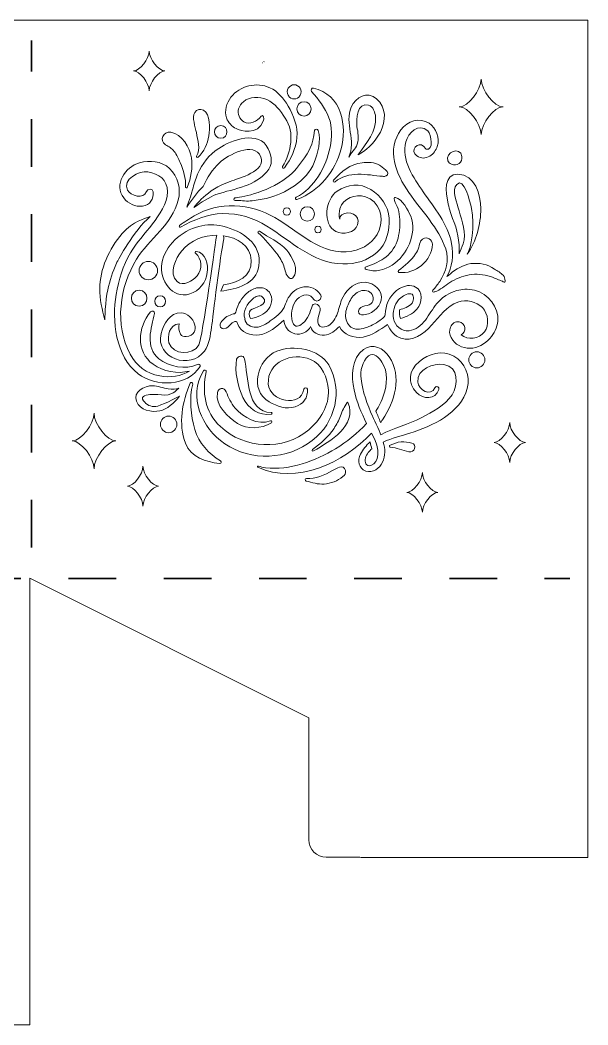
# Model space of a CAD drawing. Extents: x 8 to 992, y -716 to -281.
# Drawn here: x 746 to 991.9, y -715.9 to -280.8 of the extents above; entities that cross this region are included whole.
import ezdxf

# ---------------------------------------------------------------- set-up
doc = ezdxf.new("R2010")
doc.units = 0
doc.header["$MEASUREMENT"] = 0
doc.linetypes.add('AI-Linetype-5', pattern=[41.240002, 20.620001, -20.620001])
doc.linetypes.add('AI-Linetype-6', pattern=[41.240002, 20.620001, -20.620001])
doc.layers.add('Layer 1', color=7, linetype='Continuous')

# ---------------------------------------------------------------- blocks, each defined once
blk = doc.blocks.new('block 2')
at = {"layer": 'Layer 1', "lineweight": 0}
for points, knots in [([(515.8, -280.77), (515.8, -280.77), (265.8, -280.77), (265.8, -280.77), (265.8, -280.77), (259.49, -280.77), (259.49, -280.77), (259.49, -280.77), (27.61, -280.77), (27.61, -280.77), (27.61, -280.77), (27.61, -281.15), (27.61, -281.15), (27.61, -281.15), (26.25, -281.15), (26.25, -281.15), (26.25, -281.15), (25.25, -281.15), (25.25, -281.15), (25.25, -281.15), (7.84, -305.14), (7.84, -305.14), (7.84, -305.14), (7.84, -494.62), (7.84, -494.62), (7.84, -494.62), (25.25, -522.54), (25.25, -522.54), (25.25, -522.54), (25.39, -522.54), (25.39, -522.54), (25.39, -522.54), (26.25, -524.27), (26.25, -524.27), (26.25, -524.27), (34.93, -541.62), (34.93, -541.62), (34.93, -541.62), (85.83, -643.41), (85.83, -643.41), (85.83, -643.41), (85.83, -691.68), (85.83, -691.68), (85.83, -691.89), (85.84, -692.1), (85.84, -692.3), (85.7, -692.89), (85.62, -693.49), (85.62, -694.11), (85.62, -694.11), (85.62, -708.31), (85.62, -708.31), (85.62, -712.51), (89.02, -715.92), (93.22, -715.92), (93.22, -715.92), (107.42, -715.92), (107.42, -715.92), (107.84, -715.92), (108.24, -715.87), (108.64, -715.81), (109.09, -715.83), (109.54, -715.85), (110, -715.85), (110, -715.85), (182.51, -715.85), (182.51, -715.85), (182.92, -715.85), (183.32, -715.84), (183.72, -715.82), (184.1, -715.88), (184.48, -715.92), (184.87, -715.92), (184.87, -715.92), (199.07, -715.92), (199.07, -715.92), (203.27, -715.92), (206.68, -712.51), (206.68, -708.31), (206.68, -708.31), (206.68, -694.11), (206.68, -694.11), (206.68, -693.82), (206.66, -693.54), (206.62, -693.25), (206.66, -692.75), (206.68, -692.25), (206.68, -691.74), (206.68, -691.74), (206.68, -643.41), (206.68, -643.41), (206.68, -643.41), (257.56, -541.62), (257.56, -541.62), (257.56, -541.62), (259.49, -537.75), (259.49, -537.75), (259.49, -537.75), (267.12, -522.5), (267.12, -522.5), (267.12, -522.5), (267.12, -643.41), (267.12, -643.41), (267.12, -643.41), (363.81, -643.4), (363.82, -643.41), (364.09, -643.41), (364.36, -643.39), (364.62, -643.38), (365.11, -643.48), (365.62, -643.54), (366.14, -643.54), (366.14, -643.54), (380.34, -643.54), (380.34, -643.54), (384.54, -643.54), (387.94, -640.13), (387.94, -635.93), (387.94, -635.93), (387.94, -621.73), (387.94, -621.73), (387.94, -621.41), (387.92, -621.09), (387.88, -620.78), (387.91, -620.25), (387.93, -619.72), (387.93, -619.18), (387.93, -619.18), (387.93, -582.92), (387.93, -582.92), (387.93, -582.92), (508.47, -522.65), (508.47, -522.65), (508.47, -522.65), (508.47, -715.85), (508.47, -715.85), (508.47, -715.85), (544.73, -715.85), (544.73, -715.85), (545.63, -715.85), (546.52, -715.8), (547.4, -715.71), (547.4, -715.71), (561.18, -715.71), (561.18, -715.71), (565.38, -715.71), (568.79, -712.3), (568.79, -708.1), (568.79, -708.1), (568.79, -694.42), (568.79, -694.42), (568.89, -693.54), (568.94, -692.65), (568.95, -691.74), (568.95, -691.74), (568.95, -643.41), (568.95, -643.41), (568.95, -643.41), (689.8, -643.41), (689.8, -643.41), (689.8, -643.41), (689.8, -691.68), (689.8, -691.68), (689.8, -691.88), (689.81, -692.08), (689.81, -692.28), (689.7, -692.8), (689.63, -693.34), (689.63, -693.9), (689.63, -693.9), (689.63, -708.1), (689.63, -708.1), (689.63, -712.3), (693.04, -715.71), (697.24, -715.71), (697.24, -715.71), (711.33, -715.71), (711.33, -715.71), (712.2, -715.8), (713.07, -715.85), (713.96, -715.85), (713.96, -715.85), (750.26, -715.85), (750.26, -715.85), (750.26, -715.85), (750.26, -522.5), (750.26, -522.5), (750.26, -522.5), (871.08, -582.91), (871.08, -582.91), (871.08, -582.91), (871.09, -619.23), (871.08, -619.24), (871.08, -619.64), (871.09, -620.04), (871.11, -620.44), (871.06, -620.79), (871.03, -621.15), (871.03, -621.52), (871.03, -621.52), (871.03, -635.72), (871.03, -635.72), (871.03, -639.92), (874.43, -643.32), (878.63, -643.32), (878.63, -643.32), (892.83, -643.32), (892.83, -643.32), (892.94, -643.32), (893.04, -643.31), (893.14, -643.31), (893.84, -643.37), (894.54, -643.41), (895.25, -643.41), (895.25, -643.41), (991.93, -643.41), (991.93, -643.41), (991.93, -643.41), (991.93, -280.77), (991.93, -280.77), (991.93, -280.77), (515.8, -280.77), (515.8, -280.77)], [0, 0, 0, 0, 1, 1, 1, 2, 2, 2, 3, 3, 3, 4, 4, 4, 5, 5, 5, 6, 6, 6, 7, 7, 7, 8, 8, 8, 9, 9, 9, 10, 10, 10, 11, 11, 11, 12, 12, 12, 13, 13, 13, 14, 14, 14, 15, 15, 15, 16, 16, 16, 17, 17, 17, 18, 18, 18, 19, 19, 19, 20, 20, 20, 21, 21, 21, 22, 22, 22, 23, 23, 23, 24, 24, 24, 25, 25, 25, 26, 26, 26, 27, 27, 27, 28, 28, 28, 29, 29, 29, 30, 30, 30, 31, 31, 31, 32, 32, 32, 33, 33, 33, 34, 34, 34, 35, 35, 35, 36, 36, 36, 37, 37, 37, 38, 38, 38, 39, 39, 39, 40, 40, 40, 41, 41, 41, 42, 42, 42, 43, 43, 43, 44, 44, 44, 45, 45, 45, 46, 46, 46, 47, 47, 47, 48, 48, 48, 49, 49, 49, 50, 50, 50, 51, 51, 51, 52, 52, 52, 53, 53, 53, 54, 54, 54, 55, 55, 55, 56, 56, 56, 57, 57, 57, 58, 58, 58, 59, 59, 59, 60, 60, 60, 61, 61, 61, 62, 62, 62, 63, 63, 63, 64, 64, 64, 65, 65, 65, 66, 66, 66, 67, 67, 67, 68, 68, 68, 69, 69, 69, 70, 70, 70, 71, 71, 71, 72, 72, 72, 73, 73, 73, 74, 74, 74, 74]), ([(801.92, -294.18), (801.92, -297.63), (805.97, -302.79), (808.68, -302.79), (805.97, -302.79), (801.92, -307.95), (801.92, -311.39), (801.92, -307.95), (797.86, -302.79), (795.16, -302.79), (797.86, -302.79), (801.92, -297.63), (801.92, -294.18)], [0, 0, 0, 0, 1, 1, 1, 2, 2, 2, 3, 3, 3, 4, 4, 4, 4]), ([(851.01, -299.34), (851.05, -299.29), (851.16, -299.17), (851.01, -299.35), (851.01, -299.35), (851.01, -299.35), (851.01, -299.34)], [0, 0, 0, 0, 1, 1, 1, 2, 2, 2, 2]), ([(851.56, -298.79), (851.62, -298.75), (851.72, -298.68), (851.56, -298.79), (851.56, -298.79), (851.56, -298.79), (851.56, -298.79)], [0, 0, 0, 0, 1, 1, 1, 2, 2, 2, 2]), ([(837.34, -314.17), (841.2, -309.14), (848.39, -307.53), (854.16, -310.04), (857.63, -311.56), (860.14, -314.82), (862.07, -317.99), (864.51, -322.02), (866.29, -326.82), (865.91, -331.61), (865.53, -336.51), (863.32, -340.78), (860.51, -344.71), (860.16, -345.21), (859.34, -344.77), (859.67, -344.22), (863.31, -338.21), (865.12, -329.48), (860.83, -323.2), (858.66, -320.01), (856.5, -316.85), (852.85, -315.19), (849.59, -313.72), (845.46, -313.84), (842.71, -316.13), (841.75, -316.93), (840.97, -317.98), (840.64, -319.18), (840.07, -321.29), (841.06, -323.73), (842.95, -324.83), (845.29, -326.19), (848.78, -324.71), (850.4, -322.42), (851.35, -321.07), (851.71, -323.66), (851.48, -324.32), (849.02, -331.1), (841.34, -328.66), (839.62, -327.78), (837.69, -326.79), (836.12, -325.21), (835.42, -323.16), (834.39, -320.14), (835.39, -316.7), (837.34, -314.17)], [0, 0, 0, 0, 1, 1, 1, 2, 2, 2, 3, 3, 3, 4, 4, 4, 5, 5, 5, 6, 6, 6, 7, 7, 7, 8, 8, 8, 9, 9, 9, 10, 10, 10, 11, 11, 11, 12, 12, 12, 13, 13, 13, 14, 14, 14, 15, 15, 15, 15]), ([(864.71, -308.76), (866.78, -308.76), (868.69, -311.37), (867.29, -313.24), (867.22, -313.33), (867.16, -313.43), (867.13, -313.54), (866.27, -315.37), (863.16, -315.37), (862.3, -313.54), (862.26, -313.43), (862.21, -313.33), (862.14, -313.24), (860.74, -311.37), (862.65, -308.76), (864.71, -308.76)], [0, 0, 0, 0, 1, 1, 1, 2, 2, 2, 3, 3, 3, 4, 4, 4, 5, 5, 5, 5]), ([(945.7, -306.29), (945.7, -311.11), (951.38, -318.34), (955.17, -318.34), (951.38, -318.34), (945.7, -325.57), (945.7, -330.38), (945.7, -325.57), (940.03, -318.34), (936.24, -318.34), (940.03, -318.34), (945.7, -311.11), (945.7, -306.29)], [0, 0, 0, 0, 1, 1, 1, 2, 2, 2, 3, 3, 3, 4, 4, 4, 4]), ([(873.12, -310.22), (878.79, -311.71), (882.94, -315.34), (884.78, -321.04), (886.37, -326), (886.41, -331.46), (885.06, -336.49), (882.42, -346.42), (875.58, -354.73), (865.92, -358.48), (865.35, -358.71), (864.96, -357.77), (865.51, -357.5), (873.46, -353.66), (878.6, -344.22), (880.27, -335.83), (881.11, -331.63), (881.24, -327.14), (879.77, -323.05), (878.19, -318.68), (875.22, -315.19), (872.27, -311.68), (871.72, -311.04), (872.22, -309.99), (873.12, -310.22)], [0, 0, 0, 0, 1, 1, 1, 2, 2, 2, 3, 3, 3, 4, 4, 4, 5, 5, 5, 6, 6, 6, 7, 7, 7, 8, 8, 8, 8]), ([(889.43, -318.42), (891.32, -314.17), (896.36, -311.38), (900.41, -314.85), (904.68, -318.51), (904.54, -324.53), (902.04, -329.28), (899.36, -334.38), (895.36, -337.51), (892.36, -339.1), (892.42, -339.02), (892.48, -338.94), (892.53, -338.86), (895.83, -334.19), (900.56, -328.84), (899.97, -322.7), (899.8, -320.92), (898.92, -318.14), (896.95, -317.56), (891.95, -316.11), (891.54, -323.83), (891.92, -326.85), (892.26, -329.5), (892.96, -331.91), (892.03, -334.52), (891.24, -336.74), (889.33, -338.1), (888.35, -340.12), (891.73, -333.14), (886.33, -325.42), (889.43, -318.42)], [0, 0, 0, 0, 1, 1, 1, 2, 2, 2, 3, 3, 3, 4, 4, 4, 5, 5, 5, 6, 6, 6, 7, 7, 7, 8, 8, 8, 9, 9, 9, 10, 10, 10, 10]), ([(872.1, -319.24), (872.1, -320.94), (870.68, -322.36), (868.98, -322.36), (867.27, -322.36), (865.85, -320.94), (865.85, -319.24), (865.85, -317.53), (867.27, -316.11), (868.98, -316.11), (870.68, -316.11), (872.1, -317.53), (872.1, -319.24)], [0, 0, 0, 0, 1, 1, 1, 2, 2, 2, 3, 3, 3, 4, 4, 4, 4]), ([(821.72, -320.73), (822.6, -319.46), (823.99, -319.11), (825.38, -319.77), (828.59, -321.32), (828.15, -327.98), (827.73, -330.88), (827.23, -334.31), (825.58, -337.7), (823.1, -340.16), (822.75, -340.5), (822.13, -340.05), (822.41, -339.63), (824.3, -336.78), (822.84, -332.64), (822.34, -329.52), (821.95, -327.11), (820.24, -322.89), (821.72, -320.73)], [0, 0, 0, 0, 1, 1, 1, 2, 2, 2, 3, 3, 3, 4, 4, 4, 5, 5, 5, 6, 6, 6, 6]), ([(910.95, -328.29), (913.72, -324.6), (919.03, -322.69), (923.15, -325.46), (926.22, -327.53), (928.01, -331.87), (926.71, -335.49), (926.14, -337.09), (925.02, -338.79), (923.51, -339.65), (921.4, -340.84), (919.85, -340.87), (917.84, -339.62), (914.54, -337.56), (918.37, -332.88), (920.84, -335.49), (921.23, -335.9), (921.54, -336.25), (921.79, -336.62), (925.21, -337.56), (924.26, -330.28), (922.54, -328.71), (918.55, -325.08), (914.12, -329.64), (913.04, -333.55), (910.93, -341.22), (916.51, -349.19), (920.63, -355.17), (925.25, -361.89), (931.35, -369.23), (932.86, -377.48), (933.83, -382.8), (933.15, -387.63), (930.85, -391.87), (931.32, -391.49), (931.78, -391.12), (932.21, -390.77), (934.76, -388.69), (937.84, -386.65), (941.19, -386.25), (944.95, -385.8), (948.31, -386.42), (951.47, -388.6), (952.68, -389.44), (954.25, -390.21), (955.26, -391.3), (956.02, -392.11), (955.79, -392.76), (956.14, -393.65), (956.36, -394.22), (955.67, -394.57), (955.27, -394.17), (954.89, -393.79), (953.81, -393.5), (953.22, -393.25), (952.07, -392.75), (950.9, -392.13), (949.69, -391.81), (946.72, -391.04), (943.5, -390.48), (940.45, -391.11), (937.45, -391.73), (934.68, -392.83), (932.08, -394.46), (930.04, -395.75), (927.89, -397.71), (925.63, -398.49), (925.55, -398.52), (925.46, -398.52), (925.37, -398.49), (924.93, -398.75), (924.39, -398.23), (924.78, -397.8), (925.86, -396.57), (926.87, -395.3), (927.77, -393.93), (930.48, -389.78), (932.05, -384.79), (930.35, -379.9), (928.77, -375.32), (926.2, -371.23), (923.35, -367.33), (917.74, -359.67), (910.12, -351.65), (908.13, -342.05), (907.14, -337.27), (907.97, -332.26), (910.95, -328.29)], [0, 0, 0, 0, 1, 1, 1, 2, 2, 2, 3, 3, 3, 4, 4, 4, 5, 5, 5, 6, 6, 6, 7, 7, 7, 8, 8, 8, 9, 9, 9, 10, 10, 10, 11, 11, 11, 12, 12, 12, 13, 13, 13, 14, 14, 14, 15, 15, 15, 16, 16, 16, 17, 17, 17, 18, 18, 18, 19, 19, 19, 20, 20, 20, 21, 21, 21, 22, 22, 22, 23, 23, 23, 24, 24, 24, 25, 25, 25, 26, 26, 26, 27, 27, 27, 28, 28, 28, 29, 29, 29, 29]), ([(811.32, -329.34), (816.15, -330.14), (819.59, -335.98), (820.22, -340.43), (820.82, -344.65), (820.07, -349.31), (818.34, -353.2), (818.17, -353.56), (817.56, -353.38), (817.59, -352.99), (817.91, -349.2), (816.76, -345.88), (815.34, -342.44), (814.65, -340.77), (813.81, -339.08), (812.73, -337.62), (811.71, -336.25), (810.43, -335.66), (809.03, -334.78), (806.04, -332.89), (808.07, -328.8), (811.32, -329.34)], [0, 0, 0, 0, 1, 1, 1, 2, 2, 2, 3, 3, 3, 4, 4, 4, 5, 5, 5, 6, 6, 6, 7, 7, 7, 7]), ([(822.88, -347.56), (824.91, -342.81), (827.8, -339.23), (832.06, -336.31), (837.57, -332.54), (849.52, -328.35), (853.48, -336.49), (855.16, -339.93), (855.56, -343.43), (852.89, -346.53), (850.42, -349.4), (846.96, -351.26), (843.46, -352.58), (839.35, -354.13), (834.99, -354.9), (830.85, -356.35), (828.33, -357.24), (824.19, -359.93), (821.23, -362), (821.68, -361.49), (826.6, -354.21), (836.95, -350.62), (840.69, -349.33), (852.77, -346.09), (850.29, -340.07), (847.34, -332.92), (835.99, -339.22), (832.38, -342.57), (829.19, -345.52), (827.12, -348.89), (825.33, -352.82), (825.32, -352.84), (825.31, -352.86), (825.3, -352.88), (822.48, -355.39), (820.38, -358.69), (818.16, -361.8), (819.15, -359.11), (820.52, -355.01), (820.72, -354.21), (821.27, -351.95), (821.96, -349.69), (822.88, -347.56)], [0, 0, 0, 0, 1, 1, 1, 2, 2, 2, 3, 3, 3, 4, 4, 4, 5, 5, 5, 6, 6, 6, 7, 7, 7, 8, 8, 8, 9, 9, 9, 10, 10, 10, 11, 11, 11, 12, 12, 12, 13, 13, 13, 14, 14, 14, 14]), ([(832.91, -326.43), (836.47, -326.43), (836.47, -331.95), (832.91, -331.95), (829.35, -331.95), (829.35, -326.43), (832.91, -326.43)], [0, 0, 0, 0, 1, 1, 1, 2, 2, 2, 2]), ([(852.61, -358.01), (850.35, -358.55), (848, -358.88), (845.69, -359.08), (843.49, -359.27), (841.31, -358.85), (839.1, -358.84), (838.52, -358.84), (838.43, -357.88), (839.02, -357.81), (841.12, -357.59), (852.1, -355.95), (861.57, -348.96), (864.81, -346.57), (866.91, -343.64), (869.22, -340.41), (870.57, -338.53), (873.01, -334.67), (873.51, -328.57), (873.59, -327.69), (874.88, -327.9), (875.12, -328.65), (876.45, -332.86), (874.89, -338.43), (873.44, -342.44), (871.96, -346.52), (868.22, -350.05), (864.79, -352.53), (861.13, -355.17), (856.98, -356.95), (852.61, -358.01)], [0, 0, 0, 0, 1, 1, 1, 2, 2, 2, 3, 3, 3, 4, 4, 4, 5, 5, 5, 6, 6, 6, 7, 7, 7, 8, 8, 8, 9, 9, 9, 10, 10, 10, 10]), ([(937.38, -339.86), (937.77, -342.34), (935.11, -344.33), (932.84, -343.21), (932.03, -342.81), (931.55, -342.29), (931.33, -341.71), (929.94, -338.09), (936.63, -335.13), (937.38, -339.86)], [0, 0, 0, 0, 1, 1, 1, 2, 2, 2, 3, 3, 3, 3]), ([(797.68, -342.58), (802.16, -341.38), (807.22, -341.73), (810.76, -345.07), (814.43, -348.54), (815.72, -353.91), (814.52, -358.74), (811.89, -369.31), (801.88, -375.53), (796.4, -384.37), (789.06, -396.19), (786.82, -412.86), (793.63, -425.38), (796.51, -430.66), (800.6, -433.76), (806.55, -434.9), (811.18, -435.78), (815.55, -434.93), (819.42, -432.74), (814.11, -434.2), (808.04, -433), (803.59, -429.8), (795.94, -424.32), (797.01, -413.76), (802.47, -407.15), (803.01, -406.49), (804.43, -406.79), (804.2, -407.81), (802.79, -414.02), (799.95, -422.6), (806.06, -427.42), (810.49, -430.92), (817.63, -432.43), (822.87, -429.88), (823.16, -429.74), (823.39, -429.81), (823.55, -429.96), (823.88, -430.01), (824.16, -430.36), (823.93, -430.72), (818.35, -439.56), (804.98, -439.83), (797.11, -433.9), (787.3, -426.5), (785.67, -410.76), (787.66, -399.55), (788.75, -393.42), (790.49, -386.93), (793.77, -381.57), (796.52, -377.07), (800.18, -373.21), (803.32, -369), (806.22, -365.11), (809.89, -360.21), (809.84, -355.1), (809.79, -349.74), (806.03, -347.32), (801.27, -346.48), (797.58, -345.83), (790.18, -349.76), (792.5, -354.42), (793.79, -357.01), (799.55, -358.4), (800.73, -355.05), (801.2, -353.74), (803.44, -353.54), (803.65, -355.15), (804.04, -358.08), (802.17, -360.96), (799.07, -361.34), (795.92, -361.73), (792.85, -360.29), (790.91, -357.8), (786.42, -352.05), (791.51, -344.23), (797.68, -342.58)], [0, 0, 0, 0, 1, 1, 1, 2, 2, 2, 3, 3, 3, 4, 4, 4, 5, 5, 5, 6, 6, 6, 7, 7, 7, 8, 8, 8, 9, 9, 9, 10, 10, 10, 11, 11, 11, 12, 12, 12, 13, 13, 13, 14, 14, 14, 15, 15, 15, 16, 16, 16, 17, 17, 17, 18, 18, 18, 19, 19, 19, 20, 20, 20, 21, 21, 21, 22, 22, 22, 23, 23, 23, 24, 24, 24, 25, 25, 25, 25]), ([(904.55, -348.26), (904.09, -348.5), (903.54, -348.46), (903.03, -348.42), (896.49, -347.83), (887.9, -345.9), (882.48, -350.86), (882, -351.3), (881.34, -350.63), (881.77, -350.15), (885.09, -346.41), (888.94, -343.04), (894.17, -342.56), (896.49, -342.35), (899.66, -342.21), (901.67, -343.64), (902.48, -344.22), (906.98, -346.96), (904.55, -348.26)], [0, 0, 0, 0, 1, 1, 1, 2, 2, 2, 3, 3, 3, 4, 4, 4, 5, 5, 5, 6, 6, 6, 6]), ([(935.58, -347.49), (943.1, -347.65), (945.46, -356.4), (945.53, -362.45), (945.6, -369.02), (943.56, -376.77), (939.66, -382.12), (941.32, -379.84), (943.16, -369.89), (941.52, -362.3), (940.92, -359.51), (938.32, -348.57), (935.15, -351.92), (932.72, -354.51), (935.29, -360.11), (936.16, -363.34), (937.38, -367.84), (939.45, -372.98), (937.92, -377.65), (937.44, -379.12), (936.68, -380.48), (936.24, -381.96), (936.4, -376.71), (935.37, -371.49), (933.33, -366.66), (932.37, -364.39), (931.77, -361.93), (931.25, -359.54), (930.38, -355.53), (929.25, -347.35), (935.58, -347.49)], [0, 0, 0, 0, 1, 1, 1, 2, 2, 2, 3, 3, 3, 4, 4, 4, 5, 5, 5, 6, 6, 6, 7, 7, 7, 8, 8, 8, 9, 9, 9, 10, 10, 10, 10]), ([(900.7, -381.29), (896.6, -384.93), (891.18, -386.56), (885.74, -386.39), (872.7, -386), (863.31, -376.39), (852.83, -369.98), (847.05, -366.44), (840.64, -364.43), (833.82, -364.58), (827.14, -364.73), (821.28, -367.27), (815.5, -370.44), (815.08, -370.67), (814.66, -370), (815.05, -369.72), (817.1, -368.27), (819.19, -366.86), (821.35, -365.58), (832.06, -359.21), (845.74, -360.1), (856.38, -366.29), (866.49, -372.18), (876.8, -383.18), (889.62, -380.87), (894.85, -379.92), (899.44, -376.81), (901.47, -371.75), (903.65, -366.31), (901.75, -359.02), (895.57, -357.27), (891.21, -356.03), (885.85, -357.8), (884.54, -362.44), (884.21, -363.61), (883.79, -365.79), (884.53, -366.98), (884.44, -366.34), (884.66, -365.66), (885.33, -365.15), (888.37, -362.85), (893.69, -365.09), (892.18, -369.39), (890.95, -372.85), (885.84, -373.91), (882.79, -372.34), (876.77, -369.23), (878.23, -358.31), (883.29, -354.89), (887.79, -351.84), (893.15, -351.19), (897.92, -354.14), (902.22, -356.8), (905.55, -361.39), (905.79, -366.57), (906.04, -371.94), (904.88, -377.58), (900.7, -381.29)], [0, 0, 0, 0, 1, 1, 1, 2, 2, 2, 3, 3, 3, 4, 4, 4, 5, 5, 5, 6, 6, 6, 7, 7, 7, 8, 8, 8, 9, 9, 9, 10, 10, 10, 11, 11, 11, 12, 12, 12, 13, 13, 13, 14, 14, 14, 15, 15, 15, 16, 16, 16, 17, 17, 17, 18, 18, 18, 19, 19, 19, 19]), ([(910.33, -365.94), (910.22, -364.5), (910, -362.75), (909.35, -361.46), (908.81, -360.39), (908.01, -359.19), (907.98, -357.97), (907.97, -357.68), (908.26, -357.48), (908.53, -357.55), (911.59, -358.34), (914.09, -363.04), (915.21, -365.71), (916.75, -369.34), (916.07, -374.15), (914.59, -377.71), (911.64, -384.85), (903.94, -391.33), (895.82, -388.75), (895.25, -388.57), (895.24, -387.77), (895.82, -387.59), (902.44, -385.55), (907.77, -382.24), (909.69, -375.2), (910.51, -372.21), (910.56, -369.02), (910.33, -365.94)], [0, 0, 0, 0, 1, 1, 1, 2, 2, 2, 3, 3, 3, 4, 4, 4, 5, 5, 5, 6, 6, 6, 7, 7, 7, 8, 8, 8, 9, 9, 9, 9]), ([(861.52, -365.29), (859.4, -365.29), (859.4, -362.02), (861.52, -362.02), (863.63, -362.02), (863.63, -365.29), (861.52, -365.29)], [0, 0, 0, 0, 1, 1, 1, 2, 2, 2, 2]), ([(867.28, -364.72), (867.28, -363.02), (868.7, -361.59), (870.4, -361.59), (872.1, -361.59), (873.52, -363.02), (873.52, -364.72), (873.52, -366.42), (872.1, -367.84), (870.4, -367.84), (868.7, -367.84), (867.28, -366.42), (867.28, -364.72)], [0, 0, 0, 0, 1, 1, 1, 2, 2, 2, 3, 3, 3, 4, 4, 4, 4]), ([(790.23, -373.25), (795.25, -367.56), (799.51, -367.03), (802.32, -365.81), (795.07, -372.18), (788.53, -384.39), (787.74, -386.06), (786, -389.74), (784.9, -393.64), (783.94, -397.58), (782.85, -402.03), (782.73, -410.98), (782.64, -410.63), (781.55, -406.32), (780.5, -401.56), (780.49, -397.12), (780.48, -388.89), (784.6, -379.62), (790.23, -373.25)], [0, 0, 0, 0, 1, 1, 1, 2, 2, 2, 3, 3, 3, 4, 4, 4, 5, 5, 5, 6, 6, 6, 6]), ([(834.07, -374.18), (834.05, -374.17), (834.03, -374.17), (834.01, -374.17), (834.26, -374.53), (834.37, -374.99), (834.24, -375.53), (832.7, -382.14), (829.54, -409.55), (828.93, -413.69), (828.41, -417.29), (828.03, -421.06), (825.85, -424.1), (819.88, -432.42), (804.47, -427.41), (807.06, -416.52), (808, -412.55), (811.03, -407.4), (815.7, -407.56), (821.31, -407.75), (825.07, -417.14), (817.93, -417.84), (816.94, -417.93), (816.03, -417.66), (815.53, -416.73), (814.74, -415.24), (814.53, -413.88), (814.96, -412.32), (810.53, -412.4), (809.71, -417.97), (810.49, -420.48), (812.16, -425.84), (820.82, -426.1), (823.43, -421.45), (824.81, -418.99), (831.03, -374.15), (831.15, -373.98), (825.9, -373.9), (819.74, -376.07), (816, -380.67), (813.44, -383.82), (810.2, -390.48), (814, -393.98), (816.58, -396.36), (820.91, -393.66), (822.67, -391.49), (824.99, -388.63), (824.91, -384.17), (821.93, -381.75), (821.64, -381.51), (821.85, -380.93), (822.24, -380.96), (826.45, -381.35), (827.52, -386.7), (827.07, -390.13), (826.53, -394.29), (823.57, -398.09), (819.53, -399.35), (811.62, -401.82), (806.37, -393.18), (807.4, -386.2), (808.55, -378.39), (816.02, -372.05), (823.37, -370.16), (826.82, -369.27), (830.38, -369.11), (833.84, -370.01), (842.2, -372.16), (850.8, -377.36), (849.44, -387.25), (848.37, -395), (839.91, -397.32), (832.9, -398.17), (832.9, -398.17), (834.16, -395.43), (834.16, -395.43), (840.19, -394.62), (846.33, -391.91), (846.11, -384.87), (845.91, -378.33), (839.94, -374.97), (834.07, -374.18)], [0, 0, 0, 0, 1, 1, 1, 2, 2, 2, 3, 3, 3, 4, 4, 4, 5, 5, 5, 6, 6, 6, 7, 7, 7, 8, 8, 8, 9, 9, 9, 10, 10, 10, 11, 11, 11, 12, 12, 12, 13, 13, 13, 14, 14, 14, 15, 15, 15, 16, 16, 16, 17, 17, 17, 18, 18, 18, 19, 19, 19, 20, 20, 20, 21, 21, 21, 22, 22, 22, 23, 23, 23, 24, 24, 24, 25, 25, 25, 26, 26, 26, 27, 27, 27, 27]), ([(849.15, -372.87), (848.74, -372.48), (849.26, -371.87), (849.71, -372.2), (853.65, -375.05), (858.19, -376.67), (861.46, -380.42), (863.72, -383.01), (867.25, -389.32), (864.07, -392.38), (863.66, -392.78), (863.12, -392.87), (862.64, -392.5), (861, -391.26), (860.83, -389.05), (860.17, -387.23), (859.47, -385.29), (858.43, -383.48), (857.17, -381.84), (854.74, -378.68), (852.06, -375.6), (849.15, -372.87)], [0, 0, 0, 0, 1, 1, 1, 2, 2, 2, 3, 3, 3, 4, 4, 4, 5, 5, 5, 6, 6, 6, 7, 7, 7, 7]), ([(875.02, -370.06), (876.84, -370.06), (876.84, -372.88), (875.02, -372.88), (873.2, -372.88), (873.2, -370.06), (875.02, -370.06)], [0, 0, 0, 0, 1, 1, 1, 2, 2, 2, 2]), ([(909.88, -389.28), (912.52, -387.08), (915.42, -385.01), (917.3, -382.04), (917.88, -381.13), (918.46, -380.21), (918.73, -379.15), (918.96, -378.28), (919.03, -377.27), (919.49, -376.48), (920.28, -375.12), (921.93, -374.73), (923.24, -375.5), (924.05, -375.97), (924.64, -376.91), (924.6, -377.87), (924.33, -385.02), (917.18, -391.02), (910.08, -390.01), (909.76, -389.97), (909.65, -389.48), (909.88, -389.28)], [0, 0, 0, 0, 1, 1, 1, 2, 2, 2, 3, 3, 3, 4, 4, 4, 5, 5, 5, 6, 6, 6, 7, 7, 7, 7]), ([(797.56, -389.25), (797.56, -387.07), (799.38, -385.25), (801.56, -385.25), (803.73, -385.25), (805.55, -387.07), (805.55, -389.25), (805.55, -391.42), (803.73, -393.24), (801.56, -393.24), (799.38, -393.24), (797.56, -391.42), (797.56, -389.25)], [0, 0, 0, 0, 1, 1, 1, 2, 2, 2, 3, 3, 3, 4, 4, 4, 4]), ([(940.89, -422.89), (937.59, -422.98), (934.2, -421.25), (932.72, -418.3), (932.01, -416.89), (931.76, -415.17), (932.37, -413.71), (932.98, -412.25), (934.57, -411.16), (936.14, -411.43), (937.37, -411.64), (938.41, -412.7), (938.6, -413.94), (938.78, -415.18), (938.1, -416.5), (936.98, -417.06), (939.83, -419.6), (944.8, -418.87), (947.08, -415.81), (949.36, -412.75), (948.85, -408.08), (946.23, -405.3), (943.61, -402.53), (939.27, -401.69), (935.66, -402.91), (930.8, -404.54), (927.69, -409.11), (924.26, -412.91), (920.83, -416.72), (915.76, -420.17), (910.91, -418.53), (908.2, -417.61), (906.18, -415.2), (905.16, -412.53), (901.91, -414.89), (898.5, -417.33), (894.54, -418.03), (890.58, -418.73), (885.9, -417.13), (884.39, -413.4), (882.57, -415.22), (880.38, -416.87), (877.83, -417.18), (875.28, -417.5), (872.37, -416.03), (871.85, -413.51), (870.57, -415.9), (867.59, -417.23), (864.96, -416.59), (862.32, -415.95), (860.29, -413.39), (860.26, -410.68), (857.2, -413.55), (853.8, -416.39), (849.68, -417.1), (846, -417.73), (841.37, -416), (840.17, -412.19), (840.1, -411.94), (840.03, -411.68), (839.85, -411.51), (839.55, -411.22), (839.06, -411.26), (838.68, -411.41), (837.57, -411.85), (836.89, -412.94), (835.98, -413.71), (835.07, -414.47), (833.48, -414.79), (832.84, -413.79), (832.33, -412.99), (832.8, -411.92), (833.4, -411.18), (834.64, -409.63), (836.41, -408.5), (838.34, -408.04), (838.64, -407.96), (838.96, -407.9), (839.19, -407.69), (839.45, -407.45), (839.54, -407.07), (839.62, -406.72), (840.28, -403.82), (841.87, -401.14), (844.09, -399.15), (845.34, -398.04), (846.82, -397.12), (848.46, -396.79), (850.1, -396.45), (851.92, -396.75), (853.21, -397.82), (855.54, -399.73), (855.43, -403.59), (853.6, -405.98), (851.77, -408.38), (848.73, -409.53), (845.75, -410.03), (845.2, -408.82), (844.76, -407.14), (845.84, -406.36), (847.12, -405.43), (854.67, -403.89), (850.96, -400.69), (849.79, -399.68), (847.96, -400.44), (846.78, -401.44), (844.28, -403.56), (842.19, -406.87), (843.42, -410.23), (843.39, -410.23), (843.37, -410.24), (843.34, -410.24), (843.52, -412.49), (846.04, -413.95), (848.29, -413.8), (850.54, -413.65), (852.53, -412.35), (854.38, -411.06), (856.68, -409.45), (859.03, -407.7), (860.32, -405.2), (860.86, -404.16), (861.19, -403.02), (861.69, -401.95), (862.87, -399.4), (865.08, -397.27), (867.8, -396.53), (870.51, -395.79), (873.67, -396.61), (875.44, -398.8), (876.08, -399.6), (876.54, -400.13), (876.27, -401.12), (876, -402.11), (874.75, -402.83), (873.88, -402.27), (873.34, -401.93), (873.13, -401.78), (872.77, -401.25), (870.76, -398.19), (866.92, -400.29), (865.35, -402.52), (863.61, -404.98), (863.16, -408.26), (863.87, -411.09), (864.1, -412.01), (864.57, -413), (865.48, -413.27), (866.24, -413.49), (867.04, -413.11), (867.69, -412.65), (870.02, -411), (871.41, -408.3), (872.16, -405.54), (872.33, -404.94), (872.49, -404.3), (872.97, -403.91), (874.03, -403.05), (875.7, -404.22), (875.92, -405.56), (876.13, -406.9), (875.5, -408.22), (875.12, -409.53), (874.75, -410.84), (874.74, -412.49), (875.83, -413.3), (876.6, -413.87), (877.69, -413.82), (878.6, -413.49), (880.77, -412.72), (882.24, -410.66), (883.12, -408.53), (884, -406.4), (884.42, -404.1), (885.28, -401.96), (886.79, -398.25), (889.93, -394.98), (893.89, -394.38), (897.85, -393.78), (902.3, -396.67), (902.48, -400.67), (902.64, -404.42), (899.16, -407.54), (895.49, -408.34), (894.49, -408.55), (893.22, -408.53), (892.71, -407.64), (892.09, -406.55), (893.23, -405.24), (894.41, -404.83), (895.6, -404.42), (896.96, -404.4), (897.94, -403.62), (899.47, -402.39), (899.1, -399.69), (897.5, -398.56), (895.9, -397.42), (893.6, -397.69), (891.96, -398.76), (890.32, -399.84), (889.23, -401.57), (888.39, -403.34), (887.53, -405.15), (886.87, -407.12), (886.97, -409.12), (887.08, -411.13), (888.09, -413.17), (889.88, -414.08), (891.8, -415.07), (894.14, -414.59), (896.16, -413.83), (898.46, -412.96), (900.63, -411.75), (902.59, -410.25), (903.11, -409.86), (903.62, -409.42), (903.91, -408.84), (904.22, -408.21), (904.22, -407.49), (904.28, -406.8), (904.62, -402.85), (906.93, -399.11), (910.32, -397.04), (912.42, -395.76), (915.2, -395.14), (917.32, -396.39), (920.46, -398.25), (920.27, -403.2), (917.88, -405.95), (916.05, -408.06), (913.44, -409.2), (910.74, -410.05), (910.34, -408.85), (910.22, -407.58), (910.39, -406.26), (910.63, -406.17), (910.87, -406.08), (911.11, -405.99), (912.72, -405.39), (915.51, -404.58), (916.08, -402.68), (916.53, -401.19), (916.68, -398.99), (914.58, -399.25), (912.82, -399.47), (911.06, -400.67), (909.89, -401.96), (908.11, -403.92), (907.26, -407.36), (907.7, -409.94), (908.25, -413.14), (911.18, -415.69), (914.51, -415.3), (917.37, -414.97), (919.77, -412.94), (921.53, -410.66), (923.3, -408.38), (924.62, -405.78), (926.48, -403.56), (929.47, -399.99), (934, -397.62), (938.61, -397.36), (940.01, -397.29), (941.42, -397.41), (942.8, -397.74), (948.72, -399.2), (953.44, -405.08), (952.88, -411.14), (952.62, -413.91), (951.35, -416.53), (949.5, -418.6), (947.31, -421.06), (944.19, -422.8), (940.89, -422.89)], [0, 0, 0, 0, 1, 1, 1, 2, 2, 2, 3, 3, 3, 4, 4, 4, 5, 5, 5, 6, 6, 6, 7, 7, 7, 8, 8, 8, 9, 9, 9, 10, 10, 10, 11, 11, 11, 12, 12, 12, 13, 13, 13, 14, 14, 14, 15, 15, 15, 16, 16, 16, 17, 17, 17, 18, 18, 18, 19, 19, 19, 20, 20, 20, 21, 21, 21, 22, 22, 22, 23, 23, 23, 24, 24, 24, 25, 25, 25, 26, 26, 26, 27, 27, 27, 28, 28, 28, 29, 29, 29, 30, 30, 30, 31, 31, 31, 32, 32, 32, 33, 33, 33, 34, 34, 34, 35, 35, 35, 36, 36, 36, 37, 37, 37, 38, 38, 38, 39, 39, 39, 40, 40, 40, 41, 41, 41, 42, 42, 42, 43, 43, 43, 44, 44, 44, 45, 45, 45, 46, 46, 46, 47, 47, 47, 48, 48, 48, 49, 49, 49, 50, 50, 50, 51, 51, 51, 52, 52, 52, 53, 53, 53, 54, 54, 54, 55, 55, 55, 56, 56, 56, 57, 57, 57, 58, 58, 58, 59, 59, 59, 60, 60, 60, 61, 61, 61, 62, 62, 62, 63, 63, 63, 64, 64, 64, 65, 65, 65, 66, 66, 66, 67, 67, 67, 68, 68, 68, 69, 69, 69, 70, 70, 70, 71, 71, 71, 72, 72, 72, 73, 73, 73, 74, 74, 74, 75, 75, 75, 76, 76, 76, 77, 77, 77, 78, 78, 78, 79, 79, 79, 80, 80, 80, 81, 81, 81, 82, 82, 82, 83, 83, 83, 84, 84, 84, 85, 85, 85, 86, 86, 86, 87, 87, 87, 88, 88, 88, 89, 89, 89, 90, 90, 90, 91, 91, 91, 91]), ([(797.56, -404.69), (793.1, -404.69), (793.1, -397.77), (797.56, -397.77), (802.02, -397.77), (802.02, -404.69), (797.56, -404.69)], [0, 0, 0, 0, 1, 1, 1, 2, 2, 2, 2]), ([(806.62, -400.18), (809.69, -400.18), (809.69, -404.94), (806.62, -404.94), (803.55, -404.94), (803.55, -400.18), (806.62, -400.18)], [0, 0, 0, 0, 1, 1, 1, 2, 2, 2, 2]), ([(825.39, -432.68), (825.73, -432.12), (826.79, -432.25), (826.62, -433.03), (824.71, -441.8), (825.92, -450.38), (832.76, -456.78), (843.2, -466.52), (859.91, -467.53), (870.99, -458.17), (875.92, -454.01), (879.99, -447.73), (879.54, -441), (879.18, -435.66), (876.99, -429.92), (871.76, -427.7), (864, -424.41), (852.84, -428.73), (853.51, -438.42), (854.02, -445.8), (867.55, -448.91), (868.92, -440.65), (869.07, -439.81), (870.36, -439.77), (870.45, -440.65), (870.84, -444.26), (868.55, -447.14), (865.17, -448.24), (861.3, -449.5), (857.27, -448.05), (853.93, -446.13), (844.99, -440.96), (848.77, -427.61), (857.2, -424.18), (864.27, -421.31), (875.62, -423.06), (879.68, -430.12), (886.02, -441.15), (882.58, -455.14), (872.57, -462.83), (861.64, -471.23), (846.21, -472), (834.68, -464.23), (824.59, -457.43), (818.73, -443.94), (825.39, -432.68)], [0, 0, 0, 0, 1, 1, 1, 2, 2, 2, 3, 3, 3, 4, 4, 4, 5, 5, 5, 6, 6, 6, 7, 7, 7, 8, 8, 8, 9, 9, 9, 10, 10, 10, 11, 11, 11, 12, 12, 12, 13, 13, 13, 14, 14, 14, 15, 15, 15, 15]), ([(939.65, -440.29), (936.9, -450.94), (924.44, -456.65), (914.83, -459.63), (911.15, -460.77), (907, -461.81), (903.32, -463.51), (904.13, -466.44), (904.32, -469.46), (903.01, -472.18), (901.7, -474.88), (898.82, -477.09), (895.7, -476.07), (892.57, -475.05), (892.09, -471.43), (893.43, -468.77), (894.5, -466.65), (895.93, -464.93), (897.6, -463.48), (897.82, -464.47), (898.06, -465.46), (898.39, -466.43), (897.31, -467.32), (896.09, -468.66), (895.56, -470.43), (895.07, -472.09), (895.85, -474.31), (897.95, -473.6), (901.5, -472.39), (902.44, -467.17), (898.25, -459.63), (886.08, -472.65), (865.59, -482.01), (848.96, -474.41), (848.62, -474.26), (848.86, -473.8), (849.19, -473.9), (850.22, -474.2), (851.26, -474.47), (852.33, -474.6), (862.75, -475.85), (873.89, -471.79), (882.66, -466.38), (887.43, -463.44), (892.19, -459.76), (896.08, -455.4), (893.75, -450.76), (891.72, -446.12), (890.64, -440.86), (889.5, -435.24), (889.34, -427.06), (894.76, -423.36), (898.83, -420.58), (903.36, -422.81), (905.86, -426.62), (911.47, -435.16), (908.34, -445.99), (902.95, -453.82), (902.68, -454.21), (902.39, -454.6), (902.1, -454.99), (901.53, -453.35), (900.83, -451.75), (900.05, -450.2), (901.47, -447.99), (902.64, -445.64), (903.47, -443.17), (904.99, -438.66), (905.44, -433.11), (902.71, -428.94), (901.56, -427.19), (899.13, -424.29), (896.87, -426.22), (894.1, -428.6), (893.3, -432.69), (893.7, -436.16), (894.35, -441.65), (896.34, -447.15), (898.61, -452.3), (898.68, -452.21), (901.75, -459.11), (902.24, -460.33), (907.77, -457.36), (914.41, -455.73), (919.71, -453.01), (924.53, -450.54), (930.02, -447.72), (933.1, -443.05), (935.94, -438.73), (935.93, -430.98), (929.6, -429.92), (925.04, -429.16), (917.81, -431.93), (918.23, -437.51), (918.49, -441.02), (923.88, -444.04), (925.68, -440.02), (926.18, -438.9), (927.77, -439.65), (927.39, -440.78), (925.89, -445.22), (920.61, -445.11), (917.68, -442.05), (913.68, -437.89), (914.39, -432.38), (918.78, -428.74), (922.93, -425.29), (928.79, -423.41), (933.83, -426.31), (938.7, -429.12), (941.07, -434.77), (939.65, -440.29)], [0, 0, 0, 0, 1, 1, 1, 2, 2, 2, 3, 3, 3, 4, 4, 4, 5, 5, 5, 6, 6, 6, 7, 7, 7, 8, 8, 8, 9, 9, 9, 10, 10, 10, 11, 11, 11, 12, 12, 12, 13, 13, 13, 14, 14, 14, 15, 15, 15, 16, 16, 16, 17, 17, 17, 18, 18, 18, 19, 19, 19, 20, 20, 20, 21, 21, 21, 22, 22, 22, 23, 23, 23, 24, 24, 24, 25, 25, 25, 26, 26, 26, 27, 27, 27, 28, 28, 28, 29, 29, 29, 30, 30, 30, 31, 31, 31, 32, 32, 32, 33, 33, 33, 34, 34, 34, 35, 35, 35, 36, 36, 36, 37, 37, 37, 37]), ([(839.8, -427.68), (840.13, -426.05), (842.8, -425.67), (843.2, -427.46), (844.92, -435.01), (843.74, -450.35), (854.83, -450.75), (855.24, -450.76), (855.27, -451.3), (854.87, -451.37), (849.54, -452.29), (844.8, -449.08), (842.53, -444.25), (840.32, -439.57), (838.76, -432.84), (839.8, -427.68)], [0, 0, 0, 0, 1, 1, 1, 2, 2, 2, 3, 3, 3, 4, 4, 4, 5, 5, 5, 5]), ([(943.81, -431.39), (941.91, -431.39), (940.33, -429.8), (940.33, -427.91), (940.33, -426.01), (941.91, -424.42), (943.81, -424.42), (945.71, -424.42), (947.29, -426.01), (947.29, -427.91), (947.29, -429.8), (945.71, -431.39), (943.81, -431.39)], [0, 0, 0, 0, 1, 1, 1, 2, 2, 2, 3, 3, 3, 4, 4, 4, 4]), ([(806.57, -450), (802.96, -450.71), (797.85, -449.85), (796.4, -445.87), (794.86, -441.65), (799.78, -439), (803.39, -439.16), (805.73, -439.27), (807.91, -440.06), (810.19, -440.5), (811.94, -440.84), (813.54, -440.55), (814.79, -440.18), (813.88, -440.54), (813.09, -442.85), (808.66, -443.22), (806.7, -443.08), (804.73, -442.83), (802.8, -442.87), (801.32, -442.9), (797.8, -443.41), (799.47, -445.66), (800.74, -447.36), (802.59, -448.32), (804.74, -448.14), (806.34, -448), (814.33, -444.18), (815.06, -443.65), (812.83, -446.52), (809.44, -449.44), (806.57, -450)], [0, 0, 0, 0, 1, 1, 1, 2, 2, 2, 3, 3, 3, 4, 4, 4, 5, 5, 5, 6, 6, 6, 7, 7, 7, 8, 8, 8, 9, 9, 9, 10, 10, 10, 10]), ([(832.38, -472.74), (826.36, -472.11), (820, -470.2), (817.65, -464.03), (814.41, -455.51), (816.26, -446.08), (819.71, -437.98), (819.98, -437.37), (820.93, -437.81), (820.76, -438.42), (819.14, -444.41), (820.01, -452.08), (821.65, -458.01), (823.28, -463.91), (827.73, -468.58), (832.86, -471.71), (833.48, -472.09), (833.18, -472.82), (832.38, -472.74)], [0, 0, 0, 0, 1, 1, 1, 2, 2, 2, 3, 3, 3, 4, 4, 4, 5, 5, 5, 6, 6, 6, 6]), ([(854.45, -454.28), (855.01, -454.05), (855.37, -454.96), (854.86, -455.25), (850.38, -457.74), (844.6, -458.2), (840.12, -455.42), (836.21, -453), (830.32, -447.46), (831.44, -442.21), (831.88, -440.09), (834.3, -439.44), (835.25, -441.71), (836.3, -444.21), (837.27, -446.73), (839.15, -448.76), (842.9, -452.81), (848.86, -456.53), (854.45, -454.28)], [0, 0, 0, 0, 1, 1, 1, 2, 2, 2, 3, 3, 3, 4, 4, 4, 5, 5, 5, 6, 6, 6, 6]), ([(884.73, -452.15), (885.47, -450.04), (886.43, -448.27), (887.61, -446.35), (887.71, -446.19), (887.94, -446.18), (888.01, -446.37), (892.15, -456.56), (880.16, -463.07), (873.11, -467.37), (872.68, -467.64), (872.24, -467.02), (872.66, -466.72), (876.1, -464.3), (879.65, -461.15), (881.96, -457.62), (883.08, -455.91), (884.06, -454.09), (884.73, -452.15)], [0, 0, 0, 0, 1, 1, 1, 2, 2, 2, 3, 3, 3, 4, 4, 4, 5, 5, 5, 6, 6, 6, 6]), ([(778.04, -475.06), (778.04, -470.24), (772.36, -463.01), (768.58, -463.01), (772.36, -463.01), (778.04, -455.79), (778.04, -450.97), (778.04, -455.79), (783.72, -463.01), (787.51, -463.01), (783.72, -463.01), (778.04, -470.24), (778.04, -475.06)], [0, 0, 0, 0, 1, 1, 1, 2, 2, 2, 3, 3, 3, 4, 4, 4, 4]), ([(810.34, -459.45), (808.38, -459.45), (806.75, -457.81), (806.75, -455.86), (806.75, -453.9), (808.38, -452.27), (810.34, -452.27), (812.3, -452.27), (813.93, -453.9), (813.93, -455.86), (813.93, -457.81), (812.3, -459.45), (810.34, -459.45)], [0, 0, 0, 0, 1, 1, 1, 2, 2, 2, 3, 3, 3, 4, 4, 4, 4]), ([(958.08, -472.3), (958.08, -468.85), (954.03, -463.69), (951.32, -463.69), (954.03, -463.69), (958.08, -458.53), (958.08, -455.09), (958.08, -458.53), (962.14, -463.69), (964.85, -463.69), (962.14, -463.69), (958.08, -468.85), (958.08, -472.3)], [0, 0, 0, 0, 1, 1, 1, 2, 2, 2, 3, 3, 3, 4, 4, 4, 4]), ([(906.43, -465.77), (905.95, -465.78), (905.77, -464.99), (906.24, -464.82), (907.77, -464.28), (909.37, -463.54), (911.01, -463.42), (912.62, -463.31), (914.08, -463.54), (915.65, -463.92), (918.12, -464.53), (916.82, -468.43), (914.34, -467.69), (912.98, -467.29), (911.61, -467.04), (910.28, -466.55), (909.08, -466.11), (907.71, -465.76), (906.43, -465.77)], [0, 0, 0, 0, 1, 1, 1, 2, 2, 2, 3, 3, 3, 4, 4, 4, 5, 5, 5, 6, 6, 6, 6]), ([(799.21, -491.22), (799.21, -487.78), (795.16, -482.62), (792.45, -482.62), (795.16, -482.62), (799.21, -477.46), (799.21, -474.02), (799.21, -477.46), (803.27, -482.62), (805.97, -482.62), (803.27, -482.62), (799.21, -487.78), (799.21, -491.22)], [0, 0, 0, 0, 1, 1, 1, 2, 2, 2, 3, 3, 3, 4, 4, 4, 4]), ([(885.81, -478.49), (883.45, -480.25), (880.63, -481.53), (877.67, -481.71), (874.95, -481.88), (872.49, -481), (869.89, -480.39), (869.27, -480.25), (869.39, -479.19), (870.04, -479.26), (873.65, -479.7), (878.22, -477.74), (881.28, -475.89), (882.81, -474.96), (886.21, -472.68), (886.89, -475.85), (887.12, -476.98), (886.7, -477.82), (885.81, -478.49)], [0, 0, 0, 0, 1, 1, 1, 2, 2, 2, 3, 3, 3, 4, 4, 4, 5, 5, 5, 6, 6, 6, 6]), ([(920.23, -493.93), (920.23, -490.49), (916.17, -485.32), (913.47, -485.32), (916.17, -485.32), (920.23, -480.16), (920.23, -476.72), (920.23, -480.16), (924.28, -485.32), (926.99, -485.32), (924.28, -485.32), (920.23, -490.49), (920.23, -493.93)], [0, 0, 0, 0, 1, 1, 1, 2, 2, 2, 3, 3, 3, 4, 4, 4, 4])]:
    blk.add_open_spline(points, degree=3, knots=knots, dxfattribs=at)

msp = doc.modelspace()

# ---------------------------------------------------------------- linework, layer by layer
at = {"layer": 'Layer 1', "color": 7, "linetype": 'AI-Linetype-6', "lineweight": 35, "true_color": 0xfffeff}
msp.add_lwpolyline([(750.87, -509.21), (750.87, -289.54)], dxfattribs=at)
at = {"layer": 'Layer 1', "color": 7, "linetype": 'AI-Linetype-5', "lineweight": 35, "true_color": 0xfffeff}
msp.add_lwpolyline([(519.56, -522.64), (984.05, -522.64)], dxfattribs=at)

# ---------------------------------------------------------------- block references
at = {"layer": 'Layer 1'}
msp.add_blockref('block 2', (0, 0), dxfattribs=at)

doc.saveas('drawing.dxf')
